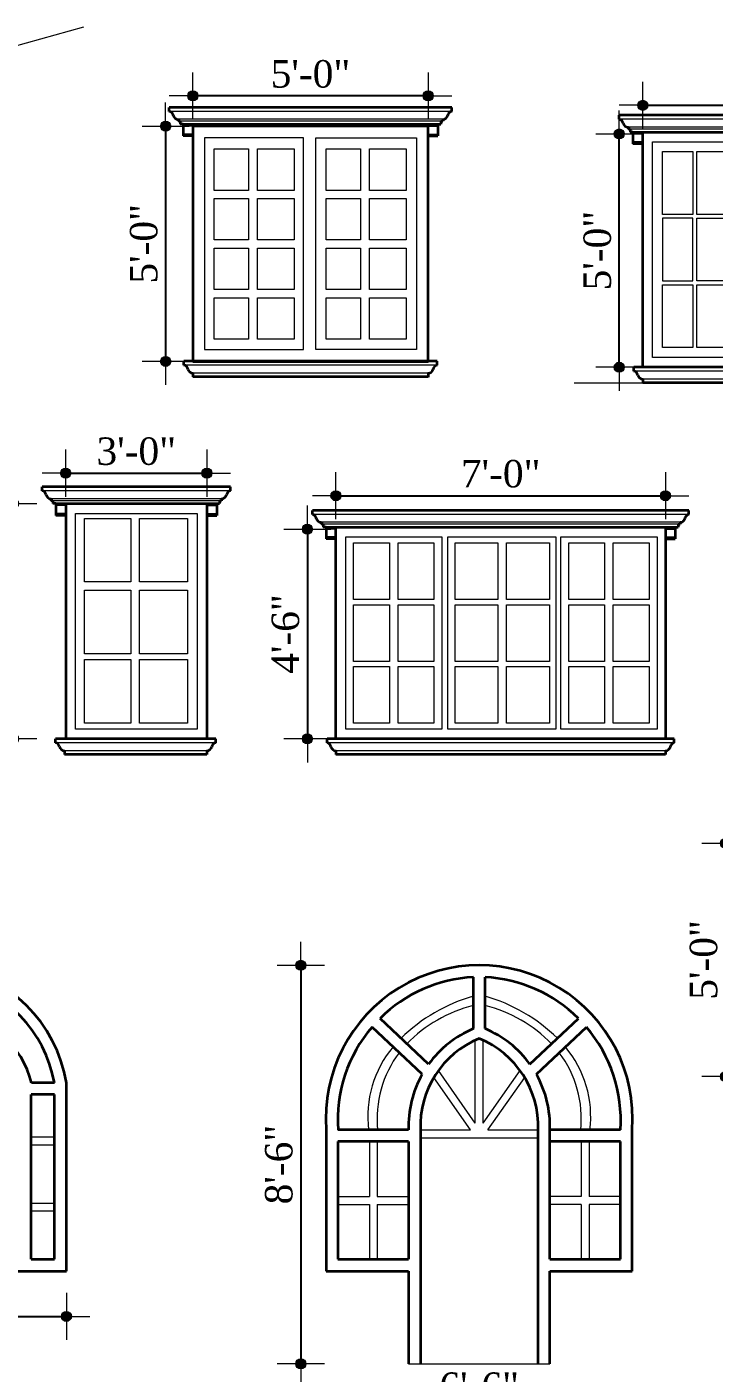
# Model space of a CAD drawing. Header units: inches. Extents: x 244 to 65245, y -2247 to 11745.
# Drawn here: x 62426 to 62601.2, y 9492.7 to 9836.1 of the extents above; entities that cross this region are included whole.
import ezdxf

# ---------------------------------------------------------------- set-up
doc = ezdxf.new("R2010")
doc.units = ezdxf.units.IN
doc.header["$MEASUREMENT"] = 0
for name, color, linetype, lineweight in [('CORNICE', 150, 'Continuous', 9), ('DIMENSION', 115, 'Continuous', 15), ('ELEVATION', 30, 'Continuous', 35), ('HACTH', 8, 'Continuous', 13), ('WINDOW ELEVATION', 5, 'Continuous', 18), ('WINDOW FRAME', 3, 'Continuous', 15)]:
    doc.layers.add(name, color=color, linetype=linetype, lineweight=lineweight)
doc.styles.add('7 INCH', font='times.ttf', dxfattribs={"height": 7})
doc.dimstyles.new('7 INCH', dxfattribs={"dimscale": 0, "dimtxt": 7, "dimasz": 1, "dimexe": 2, "dimexo": 9, "dimgap": 2, "dimtad": 1, "dimdec": 0, "dimzin": 3, "dimdsep": 46, "dimlunit": 4, "dimtxsty": '7 INCH', "dimblk": 'DIM', "dimcen": 3, "dimdle": 3, "dimse1": 1, "dimse2": 1, "dimclrd": 256, "dimclre": 256, "dimclrt": 7, "dimadec": 1, "dimazin": 2, "dimtfac": 1, "dimtdec": 0, "dimtix": 1, "dimtofl": 0, "dimtmove": 2, "dimatfit": 3, "dimldrblk": 'DIM', "dimfxl": 2, "dimfrac": 2, "dimtolj": 2, "dimtzin": 0, "dimarcsym": 0})

# ---------------------------------------------------------------- blocks, each defined once
blk = doc.blocks.new('DIM')
at = {"layer": 'DIMENSION'}
h = blk.add_hatch(color=256, dxfattribs=at)
h.paths.add_polyline_path([(0, 1.28), (0, 0), (1.28, 0, 0.414214)])
h.paths.add_polyline_path([(1.28, 0), (0, 0), (0, -1.28, 0.414214)])
h.paths.add_polyline_path([(0, 0), (-1.28, 0, 0.414214), (0, -1.28)])
h.paths.add_polyline_path([(0, 1.28, 0.414214), (-1.28, 0), (0, 0)])
for p, q in [((0, 6), (0, -6)), ((-6, 0), (6, 0))]:
    blk.add_line(p, q, dxfattribs=at)
blk.add_circle((0, 0), 1.28, dxfattribs=at)
blk = doc.blocks.new('*D253')
at = {"layer": 'Defpoints', "color": 0, "lineweight": -2, "ltscale": 2, "transparency": 16777216}
for p in [(62588.77, 9716.47), (62504.77, 9708.45), (62588.77, 9708.45)]:
    blk.add_point(p, dxfattribs=at)
at = {"layer": 'DIMENSION', "lineweight": -2, "ltscale": 2, "transparency": 16777216}
blk.add_line((62505.77, 9716.47), (62587.77, 9716.47), dxfattribs=at)
at = {"layer": 'DIMENSION', "lineweight": -2, "ltscale": 2, "transparency": 16777216, "rotation": 180}
blk.add_blockref('DIM', (62504.77, 9716.47), dxfattribs=at)
at = {"layer": 'DIMENSION', "lineweight": -2, "ltscale": 2, "transparency": 16777216}
blk.add_blockref('DIM', (62588.77, 9716.47), dxfattribs=at)
at = {"layer": 'DIMENSION', "color": 7, "ltscale": 2, "transparency": 16777216, "insert": (62546.77, 9722.04), "char_height": 7, "attachment_point": 5, "style": '7 INCH'}
blk.add_mtext('\\A2;7\'-0"', dxfattribs=at)
blk = doc.blocks.new('*D254')
at = {"layer": 'Defpoints', "color": 0, "lineweight": -2, "ltscale": 2, "transparency": 16777216}
for p in [(62435.88, 9714.45), (62422.55, 9654.45), (62436.35, 9654.45)]:
    blk.add_point(p, dxfattribs=at)
at = {"layer": 'DIMENSION', "lineweight": -2, "ltscale": 2, "transparency": 16777216}
blk.add_line((62422.55, 9713.45), (62422.55, 9655.45), dxfattribs=at)
for p, rotation in [((62422.55, 9714.45), 90), ((62422.55, 9654.45), 270)]:
    blk.add_blockref('DIM', p, dxfattribs=dict(at, rotation=rotation))
at = {"layer": 'DIMENSION', "color": 7, "ltscale": 2, "transparency": 16777216, "insert": (62416.99, 9684.45), "char_height": 7, "attachment_point": 5, "rotation": 90, "style": '7 INCH'}
blk.add_mtext('\\A2;5\'-0"', dxfattribs=at)
blk = doc.blocks.new('*D255')
at = {"layer": 'Defpoints', "color": 0, "lineweight": -2, "ltscale": 2, "transparency": 16777216}
for p in [(62471.88, 9722.23), (62435.88, 9714.45), (62471.88, 9714.45)]:
    blk.add_point(p, dxfattribs=at)
at = {"layer": 'DIMENSION', "lineweight": -2, "ltscale": 2, "transparency": 16777216}
blk.add_line((62436.88, 9722.23), (62470.88, 9722.23), dxfattribs=at)
at = {"layer": 'DIMENSION', "lineweight": -2, "ltscale": 2, "transparency": 16777216, "rotation": 180}
blk.add_blockref('DIM', (62435.88, 9722.23), dxfattribs=at)
at = {"layer": 'DIMENSION', "lineweight": -2, "ltscale": 2, "transparency": 16777216}
blk.add_blockref('DIM', (62471.88, 9722.23), dxfattribs=at)
at = {"layer": 'DIMENSION', "color": 7, "ltscale": 2, "transparency": 16777216, "insert": (62453.88, 9727.79), "char_height": 7, "attachment_point": 5, "style": '7 INCH'}
blk.add_mtext('\\A2;3\'-0"', dxfattribs=at)
blk = doc.blocks.new('6')
at = {"layer": 'CORNICE'}
for p, q in [((42, 87.27), (-42, 87.27)), ((39.74, 85.24), (-39.74, 85.24)), ((39.24, 84.75), (-39.24, 84.75)), ((-36, 83.5), (-38.5, 83.5)), ((36, 83.5), (38.5, 83.5)), ((-36, 81.5), (-38.5, 81.5)), ((36, 81.5), (38.5, 81.5)), ((38.26, 23), (-38.26, 23)), ((36, 20.97), (-36, 20.97))]:
    blk.add_line(p, q, dxfattribs=at)
at = {"layer": 'ELEVATION', "linetype": 'Continuous'}
for p, q in [((42, 88.27), (-42, 88.27)), ((-42, 87.27), (-42, 88.27)), ((-42, 87.27), (-42, 88.27)), ((42, 87.27), (42, 88.27)), ((42, 87.27), (42, 88.27)), ((-39.74, 85.24), (-39.74, 84.75)), ((-39.24, 84.75), (-39.74, 84.75)), ((-39.24, 84.75), (-39.24, 84)), ((-38.5, 84), (-39.24, 84)), ((-38.5, 84), (-38.5, 81)), ((-38.5, 84), (38.5, 84)), ((38.5, 84), (39.24, 84)), ((38.5, 84), (38.5, 81)), ((39.24, 84.75), (39.74, 84.75)), ((39.24, 84.75), (39.24, 84)), ((39.74, 85.24), (39.74, 84.75)), ((-36, 81), (-38.5, 81)), ((36, 81), (38.5, 81)), ((-38.26, 23), (-38.26, 24)), ((38.26, 24), (-38.26, 24)), ((-36, 20.97), (-36, 20)), ((36, 20.97), (36, 20)), ((38.26, 23), (38.26, 24)), ((36, 20), (-36, 20))]:
    blk.add_line(p, q, dxfattribs=at)
blk.add_lwpolyline([(-36, 84), (36, 84), (36, 24), (-36, 24)], close=True, dxfattribs=at)
for centre, start, end in [((-42.26, 86.01), 11.637, 78.363), ((-39.74, 86.53), 191.637, 270), ((39.74, 86.53), 270, 348.363), ((42.26, 86.01), 101.637, 168.363), ((-38.52, 21.74), 11.637, 78.363), ((-36, 22.26), 191.637, 270), ((36, 22.26), 270, 348.363), ((38.52, 21.74), 101.637, 168.363)]:
    blk.add_arc(centre, 1.29, start, end, dxfattribs=at)
at = {"layer": 'WINDOW ELEVATION'}
blk.add_line((12, 81.5), (12, 26.5), dxfattribs=at)
for points in [[(-31, 79), (-23.25, 79), (-23.25, 63), (-31, 63)], [(-22.25, 79), (-14.5, 79), (-14.5, 63), (-22.25, 63)], [(-7, 79), (0.75, 79), (0.75, 63), (-7, 63)], [(1.75, 79), (9.5, 79), (9.5, 63), (1.75, 63)], [(14.5, 79), (22.25, 79), (22.25, 63), (14.5, 63)], [(23.25, 79), (31, 79), (31, 63), (23.25, 63)], [(-23.25, 62), (-31, 62), (-31, 46), (-23.25, 46)], [(-22.25, 62), (-14.5, 62), (-14.5, 46), (-22.25, 46)], [(0.75, 62), (-7, 62), (-7, 46), (0.75, 46)], [(1.75, 62), (9.5, 62), (9.5, 46), (1.75, 46)], [(22.25, 62), (14.5, 62), (14.5, 46), (22.25, 46)], [(23.25, 62), (31, 62), (31, 46), (23.25, 46)], [(-31, 45), (-23.25, 45), (-23.25, 29), (-31, 29)], [(-22.25, 45), (-14.5, 45), (-14.5, 29), (-22.25, 29)], [(-7, 45), (0.75, 45), (0.75, 29), (-7, 29)], [(1.75, 45), (9.5, 45), (9.5, 29), (1.75, 29)], [(14.5, 45), (22.25, 45), (22.25, 29), (14.5, 29)], [(23.25, 45), (31, 45), (31, 29), (23.25, 29)]]:
    blk.add_lwpolyline(points, close=True, dxfattribs=at)
at = {"layer": 'WINDOW FRAME'}
for points in [[(-33.5, 81.5), (-12, 81.5), (-12, 26.5), (-33.5, 26.5)], [(-9.5, 81.5), (33.5, 81.5), (33.5, 26.5), (-9.5, 26.5)]]:
    blk.add_lwpolyline(points, close=True, dxfattribs=at)
blk = doc.blocks.new('*D258')
at = {"layer": 'Defpoints', "color": 0, "lineweight": -2, "ltscale": 2, "transparency": 16777216}
for p in [(62576.99, 9808.75), (62582.99, 9808.75), (62582.99, 9749.25)]:
    blk.add_point(p, dxfattribs=at)
at = {"layer": 'DIMENSION', "lineweight": -2, "ltscale": 2, "transparency": 16777216}
blk.add_line((62576.99, 9750.25), (62576.99, 9807.75), dxfattribs=at)
for p, rotation in [((62576.99, 9808.75), 90), ((62576.99, 9749.25), 270)]:
    blk.add_blockref('DIM', p, dxfattribs=dict(at, rotation=rotation))
at = {"layer": 'DIMENSION', "color": 7, "ltscale": 2, "transparency": 16777216, "insert": (62571.43, 9779), "char_height": 7, "attachment_point": 5, "rotation": 90, "style": '7 INCH'}
blk.add_mtext('\\A2;5\'-0"', dxfattribs=at)
blk = doc.blocks.new('*D259')
at = {"layer": 'Defpoints', "color": 0, "lineweight": -2, "ltscale": 2, "transparency": 16777216}
for p in [(62654.99, 9816.06), (62582.99, 9809.25), (62654.99, 9809.25)]:
    blk.add_point(p, dxfattribs=at)
at = {"layer": 'DIMENSION', "lineweight": -2, "ltscale": 2, "transparency": 16777216}
blk.add_line((62583.99, 9816.06), (62653.99, 9816.06), dxfattribs=at)
at = {"layer": 'DIMENSION', "lineweight": -2, "ltscale": 2, "transparency": 16777216, "rotation": 180}
blk.add_blockref('DIM', (62582.99, 9816.06), dxfattribs=at)
at = {"layer": 'DIMENSION', "lineweight": -2, "ltscale": 2, "transparency": 16777216}
blk.add_blockref('DIM', (62654.99, 9816.06), dxfattribs=at)
at = {"layer": 'DIMENSION', "color": 7, "ltscale": 2, "transparency": 16777216, "insert": (62618.99, 9821.62), "char_height": 7, "attachment_point": 5, "style": '7 INCH'}
blk.add_mtext('\\A2;6\'-0"', dxfattribs=at)
blk = doc.blocks.new('*D263')
at = {"layer": 'Defpoints', "color": 0, "lineweight": -2, "ltscale": 2, "transparency": 16777216}
for p in [(62504.77, 9707.95), (62497.49, 9654.45), (62504.77, 9654.45)]:
    blk.add_point(p, dxfattribs=at)
at = {"layer": 'DIMENSION', "lineweight": -2, "ltscale": 2, "transparency": 16777216}
blk.add_line((62497.49, 9706.95), (62497.49, 9655.45), dxfattribs=at)
for p, rotation in [((62497.49, 9707.95), 90), ((62497.49, 9654.45), 270)]:
    blk.add_blockref('DIM', p, dxfattribs=dict(at, rotation=rotation))
at = {"layer": 'DIMENSION', "color": 7, "ltscale": 2, "transparency": 16777216, "insert": (62491.93, 9681.2), "char_height": 7, "attachment_point": 5, "rotation": 90, "style": '7 INCH'}
blk.add_mtext('\\A2;4\'-6"', dxfattribs=at)
blk = doc.blocks.new('*D162')
at = {"layer": 'Defpoints', "color": 0, "lineweight": -2, "ltscale": 2, "transparency": 16777216}
for p in [(62468.29, 9810.74), (62461.37, 9750.74), (62468.29, 9750.74)]:
    blk.add_point(p, dxfattribs=at)
at = {"layer": 'DIMENSION', "lineweight": -2, "ltscale": 2, "transparency": 16777216}
blk.add_line((62461.37, 9809.74), (62461.37, 9751.74), dxfattribs=at)
for p, rotation in [((62461.37, 9810.74), 90), ((62461.37, 9750.74), 270)]:
    blk.add_blockref('DIM', p, dxfattribs=dict(at, rotation=rotation))
at = {"layer": 'DIMENSION', "color": 7, "ltscale": 2, "transparency": 16777216, "insert": (62455.81, 9780.74), "char_height": 7, "attachment_point": 5, "rotation": 90, "style": '7 INCH'}
blk.add_mtext('\\A2;5\'-0"', dxfattribs=at)
blk = doc.blocks.new('*D163')
at = {"layer": 'Defpoints', "color": 0, "lineweight": -2, "ltscale": 2, "transparency": 16777216}
for p in [(62468.29, 9818.47), (62468.29, 9810.74), (62528.29, 9810.74)]:
    blk.add_point(p, dxfattribs=at)
at = {"layer": 'DIMENSION', "lineweight": -2, "ltscale": 2, "transparency": 16777216}
blk.add_line((62527.29, 9818.47), (62469.29, 9818.47), dxfattribs=at)
at = {"layer": 'DIMENSION', "lineweight": -2, "ltscale": 2, "transparency": 16777216, "rotation": 180}
blk.add_blockref('DIM', (62468.29, 9818.47), dxfattribs=at)
at = {"layer": 'DIMENSION', "lineweight": -2, "ltscale": 2, "transparency": 16777216}
blk.add_blockref('DIM', (62528.29, 9818.47), dxfattribs=at)
at = {"layer": 'DIMENSION', "color": 7, "ltscale": 2, "transparency": 16777216, "insert": (62498.29, 9824.03), "char_height": 7, "attachment_point": 5, "style": '7 INCH'}
blk.add_mtext('\\A2;5\'-0"', dxfattribs=at)
blk = doc.blocks.new('*D236')
at = {"layer": 'Defpoints', "color": 0, "lineweight": -2, "ltscale": 2, "transparency": 16777216}
for p in [(62376.06, 9518.7), (62436.06, 9518.7), (62436.06, 9507.12)]:
    blk.add_point(p, dxfattribs=at)
at = {"layer": 'DIMENSION', "lineweight": -2, "ltscale": 2, "transparency": 16777216}
blk.add_line((62377.06, 9507.12), (62435.06, 9507.12), dxfattribs=at)
at = {"layer": 'DIMENSION', "lineweight": -2, "ltscale": 2, "transparency": 16777216, "rotation": 180}
blk.add_blockref('DIM', (62376.06, 9507.12), dxfattribs=at)
at = {"layer": 'DIMENSION', "lineweight": -2, "ltscale": 2, "transparency": 16777216}
blk.add_blockref('DIM', (62436.06, 9507.12), dxfattribs=at)
at = {"layer": 'DIMENSION', "color": 7, "ltscale": 2, "transparency": 16777216, "insert": (62406.06, 9512.68), "char_height": 7, "attachment_point": 5, "style": '7 INCH'}
blk.add_mtext('\\A2;5\'-0"', dxfattribs=at)
blk = doc.blocks.new('*D238')
at = {"layer": 'Defpoints', "color": 0, "lineweight": -2, "ltscale": 2, "transparency": 16777216}
for p in [(62540.65, 9596.69), (62495.82, 9495.02), (62540.65, 9495.02)]:
    blk.add_point(p, dxfattribs=at)
at = {"layer": 'DIMENSION', "lineweight": -2, "ltscale": 2, "transparency": 16777216}
blk.add_line((62495.82, 9595.69), (62495.82, 9496.02), dxfattribs=at)
for p, rotation in [((62495.82, 9596.69), 90), ((62495.82, 9495.02), 270)]:
    blk.add_blockref('DIM', p, dxfattribs=dict(at, rotation=rotation))
at = {"layer": 'DIMENSION', "color": 7, "ltscale": 2, "transparency": 16777216, "insert": (62490.25, 9545.86), "char_height": 7, "attachment_point": 5, "rotation": 90, "style": '7 INCH'}
blk.add_mtext('\\A2;8\'-6"', dxfattribs=at)
blk = doc.blocks.new('*D239')
at = {"layer": 'Defpoints', "color": 0, "lineweight": -2, "ltscale": 2, "transparency": 16777216}
for p in [(62502.3, 9518.7), (62580.3, 9518.7), (62580.3, 9483.73)]:
    blk.add_point(p, dxfattribs=at)
at = {"layer": 'DIMENSION', "lineweight": -2, "ltscale": 2, "transparency": 16777216}
blk.add_line((62503.3, 9483.73), (62579.3, 9483.73), dxfattribs=at)
at = {"layer": 'DIMENSION', "lineweight": -2, "ltscale": 2, "transparency": 16777216, "rotation": 180}
blk.add_blockref('DIM', (62502.3, 9483.73), dxfattribs=at)
at = {"layer": 'DIMENSION', "lineweight": -2, "ltscale": 2, "transparency": 16777216}
blk.add_blockref('DIM', (62580.3, 9483.73), dxfattribs=at)
at = {"layer": 'DIMENSION', "color": 7, "ltscale": 2, "transparency": 16777216, "insert": (62541.3, 9489.29), "char_height": 7, "attachment_point": 5, "style": '7 INCH'}
blk.add_mtext('\\A2;6\'-6"', dxfattribs=at)
blk = doc.blocks.new('*D230')
at = {"layer": 'Defpoints', "color": 0, "lineweight": -2, "ltscale": 2, "transparency": 16777216}
for p in [(62611.35, 9627.81), (62604.08, 9568.31), (62611.35, 9568.31)]:
    blk.add_point(p, dxfattribs=at)
at = {"layer": 'DIMENSION', "lineweight": -2, "ltscale": 2, "transparency": 16777216}
blk.add_line((62604.08, 9626.81), (62604.08, 9569.31), dxfattribs=at)
for p, rotation in [((62604.08, 9627.81), 90), ((62604.08, 9568.31), 270)]:
    blk.add_blockref('DIM', p, dxfattribs=dict(at, rotation=rotation))
at = {"layer": 'DIMENSION', "color": 7, "ltscale": 2, "transparency": 16777216, "insert": (62598.52, 9598.06), "char_height": 7, "attachment_point": 5, "rotation": 90, "style": '7 INCH'}
blk.add_mtext('\\A2;5\'-0"', dxfattribs=at)

msp = doc.modelspace()

# ---------------------------------------------------------------- linework, layer by layer
at = {"layer": 'CORNICE'}
for p, q in [((62534.29, 9814.51), (62462.29, 9814.51)), ((62532.03, 9812.49), (62464.55, 9812.49)), ((62531.53, 9811.99), (62465.05, 9811.99)), ((62468.29, 9810.74), (62465.79, 9810.74)), ((62528.29, 9810.74), (62530.79, 9810.74)), ((62468.29, 9808.74), (62465.79, 9808.74)), ((62528.29, 9808.74), (62530.79, 9808.74)), ((62530.56, 9749.79), (62466.03, 9749.79)), ((62528.62, 9747.76), (62468.29, 9747.76)), ((62477.88, 9717.72), (62429.88, 9717.72)), ((62475.62, 9715.7), (62432.14, 9715.7)), ((62475.12, 9715.2), (62432.64, 9715.2)), ((62435.88, 9713.95), (62433.38, 9713.95)), ((62435.88, 9711.95), (62433.38, 9711.95)), ((62471.88, 9713.95), (62474.38, 9713.95)), ((62471.88, 9711.95), (62474.38, 9711.95)), ((62594.77, 9711.72), (62498.77, 9711.72)), ((62592.51, 9709.7), (62501.02, 9709.7)), ((62592.01, 9709.2), (62501.52, 9709.2)), ((62504.77, 9707.95), (62502.27, 9707.95)), ((62588.77, 9707.95), (62591.27, 9707.95)), ((62504.77, 9705.95), (62502.27, 9705.95)), ((62588.77, 9705.95), (62591.27, 9705.95)), ((62474.14, 9653.45), (62433.3, 9653.45)), ((62591.02, 9653.45), (62502.51, 9653.45)), ((62471.88, 9651.43), (62435.56, 9651.43)), ((62588.77, 9651.43), (62504.77, 9651.43))]:
    msp.add_line(p, q, dxfattribs=at)
at = {"layer": 'DIMENSION', "ltscale": 2}
for p, q in [((62335.49, 9807.06), (62440.49, 9836.06)), ((62471.29, 9807.74), (62471.29, 9753.74)), ((62496.49, 9807.74), (62471.29, 9807.74)), ((62496.49, 9753.74), (62496.49, 9807.74)), ((62499.69, 9753.74), (62499.69, 9807.74)), ((62499.69, 9807.74), (62525.29, 9807.74)), ((62525.29, 9807.74), (62525.29, 9753.74)), ((62471.29, 9753.74), (62496.49, 9753.74)), ((62525.29, 9753.74), (62499.69, 9753.74)), ((62565.51, 9745.25), (63666.79, 9745.25))]:
    msp.add_line(p, q, dxfattribs=at)
at = {"layer": 'ELEVATION', "linetype": 'Continuous'}
for p, q in [((62534.29, 9815.51), (62462.29, 9815.51)), ((62462.29, 9814.51), (62462.29, 9815.51)), ((62462.29, 9814.51), (62462.29, 9815.51)), ((62534.29, 9814.51), (62534.29, 9815.51)), ((62534.29, 9814.51), (62534.29, 9815.51)), ((62464.55, 9812.49), (62464.55, 9811.99)), ((62465.05, 9811.99), (62464.55, 9811.99)), ((62465.05, 9811.99), (62465.05, 9811.24)), ((62465.79, 9811.24), (62465.05, 9811.24)), ((62465.79, 9811.24), (62530.79, 9811.24)), ((62465.79, 9811.24), (62465.79, 9808.24)), ((62530.79, 9811.24), (62530.79, 9808.24)), ((62530.79, 9811.24), (62531.53, 9811.24)), ((62531.53, 9811.99), (62531.53, 9811.24)), ((62531.53, 9811.99), (62532.03, 9811.99)), ((62532.03, 9812.49), (62532.03, 9811.99)), ((62468.29, 9808.24), (62465.79, 9808.24)), ((62528.29, 9808.24), (62530.79, 9808.24)), ((62466.02, 9749.79), (62466.02, 9750.79)), ((62530.56, 9749.74), (62530.56, 9750.79)), ((62468.29, 9747.76), (62468.29, 9746.79)), ((62528.29, 9746.79), (62468.29, 9746.79)), ((62528.29, 9747.72), (62528.29, 9746.74)), ((62477.88, 9718.72), (62429.88, 9718.72)), ((62429.88, 9717.72), (62429.88, 9718.72)), ((62429.88, 9717.72), (62429.88, 9718.72)), ((62477.88, 9717.72), (62477.88, 9718.72)), ((62477.88, 9717.72), (62477.88, 9718.72)), ((62432.14, 9715.7), (62432.14, 9715.2)), ((62432.64, 9715.2), (62432.14, 9715.2)), ((62432.64, 9715.2), (62432.64, 9714.45)), ((62475.12, 9715.2), (62475.12, 9714.45)), ((62475.12, 9715.2), (62475.62, 9715.2)), ((62475.62, 9715.7), (62475.62, 9715.2)), ((62433.38, 9714.45), (62432.64, 9714.45)), ((62433.38, 9714.45), (62433.38, 9711.45)), ((62433.38, 9714.45), (62474.38, 9714.45)), ((62435.88, 9711.45), (62433.38, 9711.45)), ((62435.88, 9714.45), (62471.88, 9714.45)), ((62435.88, 9714.45), (62435.88, 9654.45)), ((62471.88, 9714.45), (62471.88, 9654.45)), ((62471.88, 9711.45), (62474.38, 9711.45)), ((62474.38, 9714.45), (62474.38, 9711.45)), ((62474.38, 9714.45), (62475.12, 9714.45)), ((62594.77, 9712.72), (62498.77, 9712.72)), ((62498.77, 9711.72), (62498.77, 9712.72)), ((62498.77, 9711.72), (62498.77, 9712.72)), ((62594.77, 9711.72), (62594.77, 9712.72)), ((62594.77, 9711.72), (62594.77, 9712.72)), ((62501.02, 9709.7), (62501.02, 9709.2)), ((62501.52, 9709.2), (62501.02, 9709.2)), ((62501.52, 9709.2), (62501.52, 9708.45)), ((62502.27, 9708.45), (62501.52, 9708.45)), ((62502.27, 9708.45), (62502.27, 9705.45)), ((62502.27, 9708.45), (62591.27, 9708.45)), ((62591.27, 9708.45), (62592.01, 9708.45)), ((62591.27, 9708.45), (62591.27, 9705.45)), ((62592.01, 9709.2), (62592.51, 9709.2)), ((62592.01, 9709.2), (62592.01, 9708.45)), ((62592.51, 9709.7), (62592.51, 9709.2)), ((62504.77, 9705.45), (62502.27, 9705.45)), ((62588.77, 9705.45), (62591.27, 9705.45)), ((62433.3, 9653.45), (62433.3, 9654.45)), ((62474.14, 9654.45), (62433.3, 9654.45)), ((62474.14, 9654.45), (62435.56, 9654.45)), ((62474.14, 9653.45), (62474.14, 9654.45)), ((62502.51, 9653.45), (62502.51, 9654.45)), ((62591.02, 9654.45), (62502.51, 9654.45)), ((62591.02, 9653.45), (62591.02, 9654.45)), ((62435.56, 9651.43), (62435.56, 9650.45)), ((62471.88, 9650.45), (62435.56, 9650.45)), ((62471.88, 9651.43), (62471.88, 9650.45)), ((62504.77, 9651.43), (62504.77, 9650.45)), ((62588.77, 9650.45), (62504.77, 9650.45)), ((62588.77, 9651.43), (62588.77, 9650.45))]:
    msp.add_line(p, q, dxfattribs=at)
at = {"layer": 'ELEVATION', "ltscale": 2}
for p, q in [((62530.56, 9750.79), (62466.02, 9750.79)), ((62539.8, 9580.53), (62539.8, 9593.7)), ((62542.8, 9580.53), (62542.8, 9593.7)), ((62526.72, 9568.88), (62513.98, 9580.93)), ((62528.37, 9571.45), (62516.02, 9583.13)), ((62554.24, 9571.45), (62566.58, 9583.13)), ((62555.88, 9568.88), (62568.62, 9580.93)), ((62427.06, 9521.7), (62427.06, 9563.7)), ((62433.06, 9563.7), (62427.06, 9563.7)), ((62433.01, 9566.7), (62427.17, 9566.7)), ((62433.06, 9521.7), (62433.06, 9563.7)), ((62436.06, 9518.7), (62436.06, 9566.7)), ((62502.3, 9554.7), (62502.3, 9518.7)), ((62523.3, 9554.7), (62505.3, 9554.7)), ((62526.3, 9554.7), (62526.3, 9536.7)), ((62526.3, 9554.7), (62526.3, 9495.02)), ((62556.3, 9495.02), (62556.3, 9554.7)), ((62556.3, 9536.7), (62556.3, 9554.7)), ((62559.3, 9521.7), (62559.3, 9554.7)), ((62577.3, 9554.7), (62559.3, 9554.7)), ((62580.3, 9518.7), (62580.3, 9554.7)), ((62523.3, 9551.7), (62505.3, 9551.7)), ((62505.3, 9551.7), (62505.3, 9521.7)), ((62523.3, 9551.7), (62523.3, 9521.7)), ((62577.3, 9551.7), (62559.3, 9551.7)), ((62577.3, 9521.7), (62577.3, 9551.7)), ((62427.06, 9521.7), (62433.06, 9521.7)), ((62505.3, 9521.7), (62523.3, 9521.7)), ((62559.3, 9521.7), (62577.3, 9521.7)), ((62376.06, 9518.7), (62436.06, 9518.7)), ((62502.3, 9518.7), (62523.3, 9518.7)), ((62523.3, 9518.7), (62523.3, 9495.02)), ((62559.3, 9518.7), (62580.3, 9518.7)), ((62559.3, 9495.02), (62559.3, 9518.7))]:
    msp.add_line(p, q, dxfattribs=at)
at = {"layer": 'ELEVATION'}
msp.add_lwpolyline([(62468.29, 9750.74), (62528.29, 9750.74), (62528.29, 9810.74), (62468.29, 9810.74)], close=True, dxfattribs=at)
at = {"layer": 'ELEVATION', "linetype": 'Continuous'}
msp.add_lwpolyline([(62504.77, 9708.45), (62588.77, 9708.45), (62588.77, 9654.45), (62504.77, 9654.45)], close=True, dxfattribs=at)
for centre, start, end in [((62462.03, 9813.26), 11.637, 78.363), ((62534.55, 9813.26), 101.637, 168.363), ((62464.55, 9813.77), 191.637, 270), ((62532.03, 9813.77), 270, 348.363), ((62465.77, 9748.53), 11.637, 78.363), ((62530.81, 9748.49), 101.637, 168.363), ((62468.29, 9749.05), 191.637, 270), ((62528.29, 9749), 270, 348.363), ((62429.62, 9716.46), 11.637, 78.363), ((62432.14, 9716.98), 191.637, 270), ((62475.62, 9716.98), 270, 348.363), ((62478.14, 9716.46), 101.637, 168.363), ((62498.51, 9710.46), 11.637, 78.363), ((62595.02, 9710.46), 101.637, 168.363), ((62501.02, 9710.98), 191.637, 270), ((62592.51, 9710.98), 270, 348.363), ((62433.04, 9652.19), 11.637, 78.363), ((62474.39, 9652.19), 101.637, 168.363), ((62502.25, 9652.19), 11.637, 78.363), ((62591.28, 9652.19), 101.637, 168.363), ((62435.56, 9652.71), 191.637, 270), ((62471.88, 9652.71), 270, 348.363), ((62504.77, 9652.71), 191.637, 270), ((62588.77, 9652.71), 270, 348.363)]:
    msp.add_arc(centre, 1.29, start, end, dxfattribs=at)
at = {"layer": 'ELEVATION', "ltscale": 2}
for centre, radius, start, end in [((62400.53, 9560.92), 35.99, 9.2436, 81.1665), ((62541.3, 9557.59), 39.11, 355.7578, 184.2422), ((62400.01, 9560.65), 33.56, 10.3911, 76.9932), ((62541.74, 9557.2), 36.52, 93.0397, 134.7634), ((62540.86, 9557.2), 36.52, 45.2366, 86.9603), ((62402.6, 9560.34), 25.39, 14.5066, 78.7246), ((62541.74, 9557.2), 36.52, 139.4713, 183.9253), ((62540.86, 9557.2), 36.52, 356.0747, 40.5287), ((62550.48, 9555.63), 24.2, 112.3001, 182.1909), ((62550.19, 9555.71), 26.9, 112.7039, 144.1955), ((62532.12, 9555.63), 24.2, 357.8091, 67.6999), ((62532.42, 9555.71), 26.9, 35.8045, 67.2961), ((62550.19, 9555.71), 26.9, 150.7046, 182.1607), ((62532.42, 9555.71), 26.9, 357.8393, 29.2954)]:
    msp.add_arc(centre, radius, start, end, dxfattribs=at)
at = {"layer": 'HACTH', "ltscale": 2}
for p, q in [((62540.3, 9556.44), (62540.3, 9577.58)), ((62542.3, 9556.44), (62542.3, 9577.58)), ((62539.08, 9554.7), (62529.7, 9568.03)), ((62540.3, 9556.44), (62530.88, 9569.82)), ((62542.3, 9556.44), (62551.72, 9569.82)), ((62543.52, 9554.7), (62552.9, 9568.03)), ((62526.3, 9554.7), (62539.08, 9554.7)), ((62543.52, 9554.7), (62556.3, 9554.7)), ((62427.06, 9552.93), (62433.06, 9552.93)), ((62427.06, 9550.93), (62433.06, 9550.93)), ((62513.3, 9551.7), (62513.3, 9537.7)), ((62515.3, 9551.7), (62515.3, 9537.7)), ((62526.3, 9552.7), (62556.3, 9552.7)), ((62567.3, 9551.7), (62567.3, 9537.7)), ((62569.3, 9551.7), (62569.3, 9537.7)), ((62427.06, 9536.04), (62433.06, 9536.04)), ((62505.3, 9537.7), (62513.3, 9537.7)), ((62515.3, 9537.7), (62523.3, 9537.7)), ((62567.3, 9537.7), (62559.3, 9537.7)), ((62577.3, 9537.7), (62569.3, 9537.7)), ((62427.06, 9534.04), (62433.06, 9534.04)), ((62505.3, 9535.7), (62513.3, 9535.7)), ((62513.3, 9535.7), (62513.3, 9521.7)), ((62515.3, 9535.7), (62515.3, 9521.7)), ((62515.3, 9535.7), (62523.3, 9535.7)), ((62567.3, 9535.7), (62559.3, 9535.7)), ((62567.3, 9535.7), (62567.3, 9521.7)), ((62569.3, 9535.7), (62569.3, 9521.7)), ((62577.3, 9535.7), (62569.3, 9535.7)), ((62523.3, 9495.02), (62559.3, 9495.02))]:
    msp.add_line(p, q, dxfattribs=at)
for points in [[(62440.64, 9710.7), (62452.46, 9710.7), (62452.46, 9694.47), (62440.64, 9694.47)], [(62454.67, 9710.7), (62466.92, 9710.7), (62466.92, 9694.47), (62454.67, 9694.47)], [(62509.29, 9704.48), (62518.41, 9704.48), (62518.41, 9690.04), (62509.29, 9690.04)], [(62520.62, 9704.48), (62529.74, 9704.48), (62529.74, 9690.04), (62520.62, 9690.04)], [(62535.14, 9704.48), (62546.08, 9704.48), (62546.08, 9690.04), (62535.14, 9690.04)], [(62548.29, 9704.48), (62559.19, 9704.48), (62559.19, 9690.04), (62548.29, 9690.04)], [(62564.14, 9704.48), (62573.26, 9704.48), (62573.26, 9690.04), (62564.14, 9690.04)], [(62575.47, 9704.48), (62584.6, 9704.48), (62584.6, 9690.04), (62575.47, 9690.04)], [(62440.64, 9692.38), (62452.46, 9692.38), (62452.46, 9676.15), (62440.64, 9676.15)], [(62454.67, 9692.38), (62466.92, 9692.38), (62466.92, 9676.15), (62454.67, 9676.15)], [(62509.29, 9688.61), (62518.41, 9688.61), (62518.41, 9674.16), (62509.29, 9674.16)], [(62520.62, 9688.61), (62529.74, 9688.61), (62529.74, 9674.16), (62520.62, 9674.16)], [(62535.14, 9688.61), (62546.08, 9688.61), (62546.08, 9674.16), (62535.14, 9674.16)], [(62548.29, 9688.61), (62559.19, 9688.61), (62559.19, 9674.16), (62548.29, 9674.16)], [(62564.14, 9688.61), (62573.26, 9688.61), (62573.26, 9674.16), (62564.14, 9674.16)], [(62575.47, 9688.61), (62584.6, 9688.61), (62584.6, 9674.16), (62575.47, 9674.16)], [(62440.64, 9674.66), (62452.46, 9674.66), (62452.46, 9658.43), (62440.64, 9658.43)], [(62454.67, 9674.66), (62466.92, 9674.66), (62466.92, 9658.43), (62454.67, 9658.43)], [(62509.29, 9672.87), (62518.41, 9672.87), (62518.41, 9658.42), (62509.29, 9658.42)], [(62520.62, 9672.87), (62529.74, 9672.87), (62529.74, 9658.42), (62520.62, 9658.42)], [(62535.14, 9672.87), (62546.08, 9672.87), (62546.08, 9658.42), (62535.14, 9658.42)], [(62548.29, 9672.87), (62559.19, 9672.87), (62559.19, 9658.42), (62548.29, 9658.42)], [(62564.14, 9672.87), (62573.26, 9672.87), (62573.26, 9658.42), (62564.14, 9658.42)], [(62575.47, 9672.87), (62584.6, 9672.87), (62584.6, 9658.42), (62575.47, 9658.42)]]:
    msp.add_lwpolyline(points, close=True, dxfattribs=at)
for centre, radius, start, end in [((62551.59, 9547.34), 43.09, 105.87, 134.5105), ((62531.02, 9547.34), 43.09, 45.4895, 74.13), ((62548.22, 9552.15), 35.27, 103.8148, 135.984), ((62534.38, 9552.15), 35.27, 44.016, 76.1852), ((62540.42, 9558.14), 27.54, 139.9427, 187.1666), ((62543.47, 9557.52), 28.2, 143.2328, 185.7447), ((62539.13, 9557.52), 28.2, 354.2553, 36.7672), ((62542.18, 9558.14), 27.54, 352.8334, 40.0573)]:
    msp.add_arc(centre, radius, start, end, dxfattribs=at)
at = {"layer": 'WINDOW ELEVATION'}
for points in [[(62473.72, 9804.95), (62482.5, 9804.95), (62482.5, 9794.37), (62473.72, 9794.37)], [(62484.8, 9804.95), (62494.1, 9804.95), (62494.1, 9794.37), (62484.8, 9794.37)], [(62502.28, 9804.95), (62511.06, 9804.95), (62511.06, 9794.37), (62502.28, 9794.37)], [(62513.36, 9804.95), (62522.66, 9804.95), (62522.66, 9794.37), (62513.36, 9794.37)], [(62473.72, 9792.28), (62482.5, 9792.28), (62482.5, 9781.71), (62473.72, 9781.71)], [(62484.8, 9792.28), (62494.1, 9792.28), (62494.1, 9781.71), (62484.8, 9781.71)], [(62502.28, 9792.28), (62511.06, 9792.28), (62511.06, 9781.71), (62502.28, 9781.71)], [(62513.36, 9792.28), (62522.66, 9792.28), (62522.66, 9781.71), (62513.36, 9781.71)], [(62473.72, 9779.62), (62482.5, 9779.62), (62482.5, 9769.04), (62473.72, 9769.04)], [(62484.8, 9779.62), (62494.1, 9779.62), (62494.1, 9769.04), (62484.8, 9769.04)], [(62502.28, 9779.62), (62511.06, 9779.62), (62511.06, 9769.04), (62502.28, 9769.04)], [(62513.36, 9779.62), (62522.66, 9779.62), (62522.66, 9769.04), (62513.36, 9769.04)], [(62473.72, 9766.95), (62482.5, 9766.95), (62482.5, 9756.38), (62473.72, 9756.38)], [(62484.8, 9766.95), (62494.1, 9766.95), (62494.1, 9756.38), (62484.8, 9756.38)], [(62502.28, 9766.95), (62511.06, 9766.95), (62511.06, 9756.38), (62502.28, 9756.38)], [(62513.36, 9766.95), (62522.66, 9766.95), (62522.66, 9756.38), (62513.36, 9756.38)]]:
    msp.add_lwpolyline(points, close=True, dxfattribs=at)
at = {"layer": 'WINDOW FRAME'}
for p, q in [((62438.37, 9711.95), (62469.38, 9711.95)), ((62438.37, 9656.95), (62438.37, 9711.95)), ((62469.38, 9711.95), (62469.38, 9656.95)), ((62469.38, 9656.95), (62438.37, 9656.95))]:
    msp.add_line(p, q, dxfattribs=at)
for points in [[(62507.27, 9705.95), (62531.77, 9705.95), (62531.77, 9656.95), (62507.27, 9656.95)], [(62533.29, 9705.95), (62560.79, 9705.95), (62560.79, 9656.95), (62533.29, 9656.95)], [(62562.12, 9705.95), (62586.62, 9705.95), (62586.62, 9656.95), (62562.12, 9656.95)]]:
    msp.add_lwpolyline(points, close=True, dxfattribs=at)

# ---------------------------------------------------------------- block references
at = {"layer": 'HACTH', "ltscale": 2}
msp.add_blockref('6', (62618.99, 9725.25), dxfattribs=at)

# ---------------------------------------------------------------- dimensions: what is measured, and where the dimension line sits
at = {"layer": 'DIMENSION', "ltscale": 2}
for base, p1, p2, picture, middle in [((62468.29, 9818.47), (62528.29, 9810.74), (62468.29, 9810.74), '*D163', (62498.29, 9824.03)), ((62654.99, 9816.06), (62582.99, 9809.25), (62654.99, 9809.25), '*D259', (62618.99, 9821.62)), ((62471.88, 9722.23), (62435.88, 9714.45), (62471.88, 9714.45), '*D255', (62453.88, 9727.79)), ((62588.77, 9716.47), (62504.77, 9708.45), (62588.77, 9708.45), '*D253', (62546.77, 9722.04)), ((62436.06, 9507.12), (62376.06, 9518.7), (62436.06, 9518.7), '*D236', (62406.06, 9512.68)), ((62580.3, 9483.73), (62502.3, 9518.7), (62580.3, 9518.7), '*D239', (62541.3, 9489.29))]:
    dim = msp.add_linear_dim(base=base, p1=p1, p2=p2, dimstyle='7 INCH', override={"dimscale": 1}, dxfattribs=at)
    dim.commit()
    dim.dimension.update_dxf_attribs({"geometry": picture, "text_midpoint": middle})
for base, p1, p2, picture, middle in [((62461.37, 9750.74), (62468.29, 9810.74), (62468.29, 9750.74), '*D162', (62455.81, 9780.74)), ((62576.9890984, 9808.7456957), (62582.98909658, 9749.2456957), (62582.98909658, 9808.7456957), '*D258', (62571.42853603, 9778.9956957)), ((62422.55, 9654.45), (62435.88, 9714.45), (62436.35, 9654.45), '*D254', (62416.99, 9684.45)), ((62497.4890984, 9654.45228405), (62504.76510788, 9707.95228405), (62504.76510788, 9654.45228405), '*D263', (62491.92853603, 9681.20228405)), ((62604.07813181, 9568.31477077), (62611.35414129, 9627.81477077), (62611.35414129, 9568.31477077), '*D230', (62598.51756944, 9598.06477077)), ((62495.82, 9495.02), (62540.65, 9596.69), (62540.65, 9495.02), '*D238', (62490.25, 9545.86))]:
    dim = msp.add_linear_dim(base=base, p1=p1, p2=p2, angle=90, dimstyle='7 INCH', override={"dimscale": 1}, dxfattribs=at)
    dim.commit()
    dim.dimension.update_dxf_attribs({"geometry": picture, "text_midpoint": middle})

doc.saveas('drawing.dxf')
